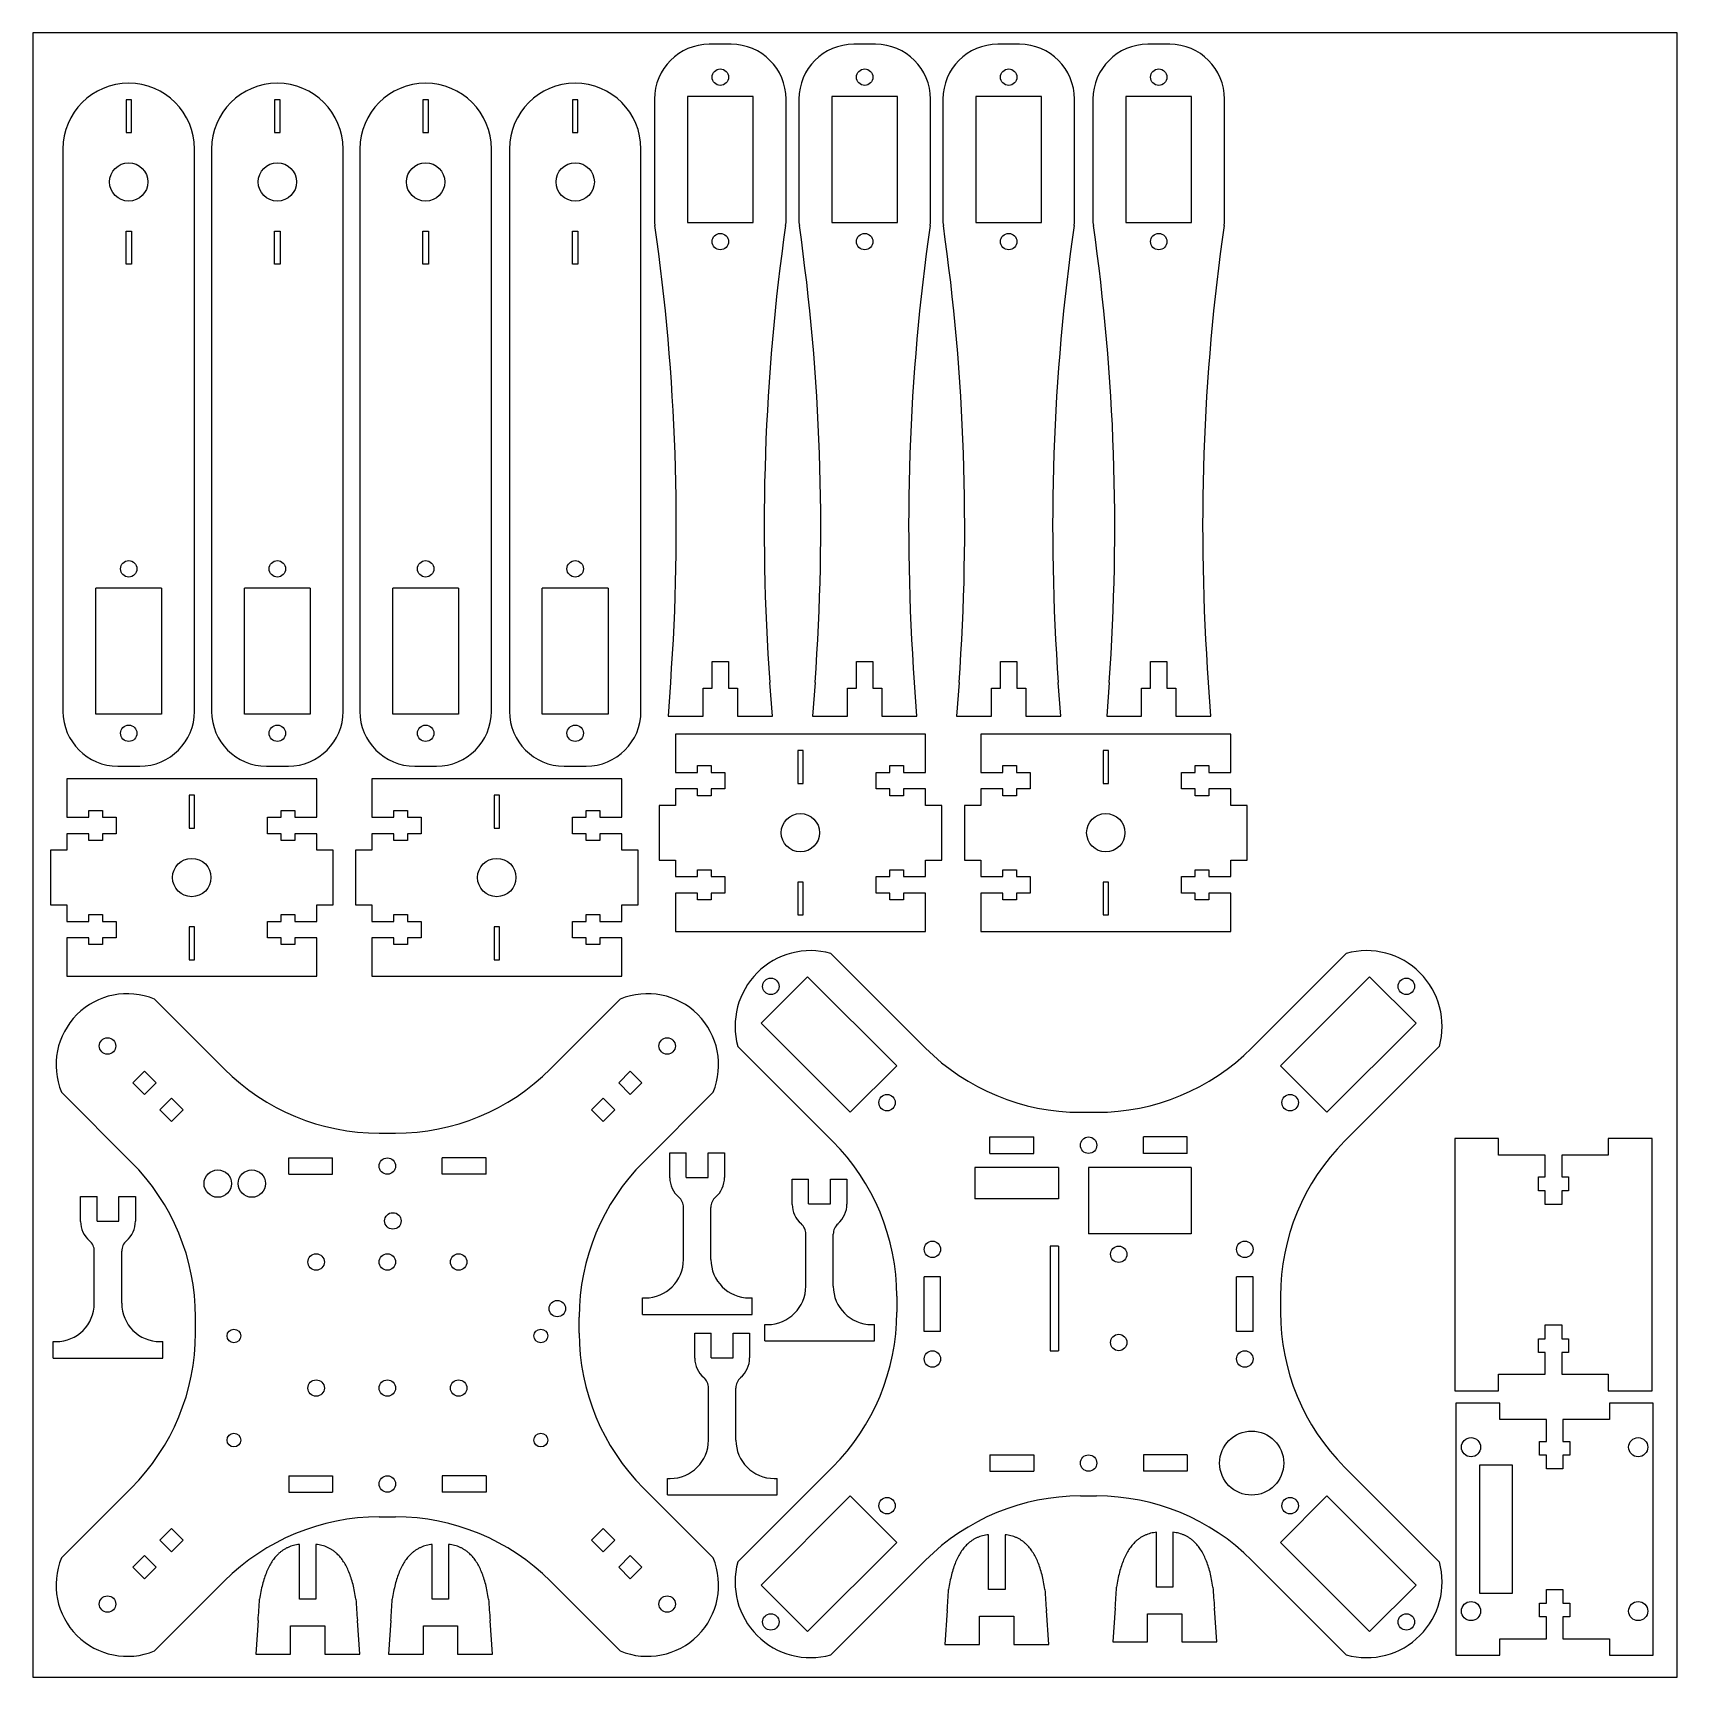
# Model space of a CAD drawing. Header units: millimetres. Extents: x 0 to 300, y 0 to 300.
import ezdxf

# ---------------------------------------------------------------- set-up
doc = ezdxf.new("R2010")
doc.units = ezdxf.units.MM
for name, color, linetype in [('Externo', 3, 'Continuous'), ('Interno', 1, 'Continuous'), ('Limites', 5, 'Continuous')]:
    doc.layers.add(name, color=color, linetype=linetype)

msp = doc.modelspace()

# ---------------------------------------------------------------- linework, layer by layer
at = {"layer": 'Externo', "linetype": 'Continuous', "lineweight": 25}
for p, q in [((127.42, 297.92), (123.42, 297.92)), ((153.77, 297.92), (149.77, 297.92)), ((180.04, 297.92), (176.04, 297.92)), ((207.42, 297.92), (203.42, 297.92)), ((113.42, 287.92), (113.42, 265.42)), ((137.42, 265.42), (137.42, 287.92)), ((139.77, 287.92), (139.77, 265.42)), ((163.77, 265.42), (163.77, 287.92)), ((166.04, 287.92), (166.04, 265.42)), ((190.04, 265.42), (190.04, 287.92)), ((193.42, 287.92), (193.42, 265.42)), ((217.42, 265.42), (217.42, 287.92)), ((5.49, 278.81), (5.49, 176.21)), ((29.49, 176.21), (29.49, 278.81)), ((32.61, 278.81), (32.61, 176.21)), ((56.61, 176.21), (56.61, 278.81)), ((59.66, 278.81), (59.66, 176.21)), ((83.66, 176.21), (83.66, 278.81)), ((86.95, 278.81), (86.95, 176.21)), ((110.95, 176.21), (110.95, 278.81)), ((113.42, 265.42), (113.5, 264.86)), ((137.34, 264.86), (137.42, 265.42)), ((139.77, 265.42), (139.85, 264.86)), ((163.69, 264.86), (163.77, 265.42)), ((166.04, 265.42), (166.12, 264.86)), ((189.96, 264.86), (190.04, 265.42)), ((193.42, 265.42), (193.5, 264.86)), ((217.34, 264.86), (217.42, 265.42)), ((123.92, 185.32), (126.92, 185.32)), ((123.92, 180.47), (123.92, 185.32)), ((126.92, 185.32), (126.92, 180.47)), ((150.27, 185.32), (153.27, 185.32)), ((150.27, 180.47), (150.27, 185.32)), ((153.27, 185.32), (153.27, 180.47)), ((176.54, 185.32), (179.54, 185.32)), ((176.54, 180.47), (176.54, 185.32)), ((179.54, 185.32), (179.54, 180.47)), ((203.92, 185.32), (206.92, 185.32)), ((203.92, 180.47), (203.92, 185.32)), ((206.92, 185.32), (206.92, 180.47)), ((116.36, 181.47), (115.92, 175.32)), ((122.29, 180.47), (123.92, 180.47)), ((122.29, 175.32), (122.29, 180.47)), ((126.92, 180.47), (128.54, 180.47)), ((128.54, 180.47), (128.54, 175.32)), ((134.92, 175.32), (134.47, 181.47)), ((142.72, 181.47), (142.27, 175.32)), ((148.65, 180.47), (150.27, 180.47)), ((148.65, 175.32), (148.65, 180.47)), ((153.27, 180.47), (154.9, 180.47)), ((154.9, 180.47), (154.9, 175.32)), ((161.27, 175.32), (160.83, 181.47)), ((168.99, 181.47), (168.54, 175.32)), ((174.92, 180.47), (176.54, 180.47)), ((174.92, 175.32), (174.92, 180.47)), ((179.54, 180.47), (181.17, 180.47)), ((181.17, 180.47), (181.17, 175.32)), ((187.54, 175.32), (187.09, 181.47)), ((196.36, 181.47), (195.92, 175.32)), ((202.29, 180.47), (203.92, 180.47)), ((202.29, 175.32), (202.29, 180.47)), ((206.92, 180.47), (208.54, 180.47)), ((208.54, 180.47), (208.54, 175.32)), ((214.92, 175.32), (214.47, 181.47)), ((115.92, 175.32), (122.29, 175.32)), ((128.54, 175.32), (134.92, 175.32)), ((142.27, 175.32), (148.65, 175.32)), ((154.9, 175.32), (161.27, 175.32)), ((168.54, 175.32), (174.92, 175.32)), ((181.17, 175.32), (187.54, 175.32)), ((195.92, 175.32), (202.29, 175.32)), ((208.54, 175.32), (214.92, 175.32)), ((162.84, 172.06), (117.24, 172.06)), ((117.24, 172.06), (117.24, 165.06)), ((162.84, 165.06), (162.84, 172.06)), ((218.56, 172.06), (172.96, 172.06)), ((172.96, 172.06), (172.96, 165.06)), ((218.56, 165.06), (218.56, 172.06)), ((15.49, 166.21), (19.49, 166.21)), ((42.61, 166.21), (46.61, 166.21)), ((69.66, 166.21), (73.66, 166.21)), ((96.95, 166.21), (100.95, 166.21)), ((117.24, 165.06), (121.24, 165.06)), ((121.24, 165.06), (121.24, 166.31)), ((121.24, 166.31), (123.74, 166.31)), ((123.74, 166.31), (123.74, 165.06)), ((123.74, 165.06), (126.24, 165.06)), ((126.24, 165.06), (126.24, 162.06)), ((153.84, 162.06), (153.84, 165.06)), ((153.84, 165.06), (156.34, 165.06)), ((156.34, 165.06), (156.34, 166.31)), ((156.34, 166.31), (158.84, 166.31)), ((158.84, 166.31), (158.84, 165.06)), ((158.84, 165.06), (162.84, 165.06)), ((172.96, 165.06), (176.96, 165.06)), ((176.96, 165.06), (176.96, 166.31)), ((176.96, 166.31), (179.46, 166.31)), ((179.46, 166.31), (179.46, 165.06)), ((179.46, 165.06), (181.96, 165.06)), ((181.96, 165.06), (181.96, 162.06)), ((209.56, 162.06), (209.56, 165.06)), ((209.56, 165.06), (212.06, 165.06)), ((212.06, 165.06), (212.06, 166.31)), ((212.06, 166.31), (214.56, 166.31)), ((214.56, 166.31), (214.56, 165.06)), ((214.56, 165.06), (218.56, 165.06)), ((51.79, 163.89), (6.19, 163.89)), ((6.19, 163.89), (6.19, 156.89)), ((51.79, 156.89), (51.79, 163.89)), ((107.44, 163.89), (61.84, 163.89)), ((61.84, 163.89), (61.84, 156.89)), ((107.44, 156.89), (107.44, 163.89)), ((121.24, 162.06), (117.24, 162.06)), ((117.24, 162.06), (117.24, 159.06)), ((121.24, 160.81), (121.24, 162.06)), ((126.24, 162.06), (123.74, 162.06)), ((123.74, 162.06), (123.74, 160.81)), ((156.34, 162.06), (153.84, 162.06)), ((156.34, 160.81), (156.34, 162.06)), ((162.84, 162.06), (158.84, 162.06)), ((158.84, 162.06), (158.84, 160.81)), ((162.84, 159.06), (162.84, 162.06)), ((176.96, 162.06), (172.96, 162.06)), ((172.96, 162.06), (172.96, 159.06)), ((176.96, 160.81), (176.96, 162.06)), ((181.96, 162.06), (179.46, 162.06)), ((179.46, 162.06), (179.46, 160.81)), ((212.06, 162.06), (209.56, 162.06)), ((212.06, 160.81), (212.06, 162.06)), ((218.56, 162.06), (214.56, 162.06)), ((214.56, 162.06), (214.56, 160.81)), ((218.56, 159.06), (218.56, 162.06)), ((117.24, 159.06), (114.24, 159.06)), ((114.24, 159.06), (114.24, 149.06)), ((123.74, 160.81), (121.24, 160.81)), ((158.84, 160.81), (156.34, 160.81)), ((165.84, 159.06), (162.84, 159.06)), ((165.84, 149.06), (165.84, 159.06)), ((172.96, 159.06), (169.96, 159.06)), ((169.96, 159.06), (169.96, 149.06)), ((179.46, 160.81), (176.96, 160.81)), ((214.56, 160.81), (212.06, 160.81)), ((221.56, 159.06), (218.56, 159.06)), ((221.56, 149.06), (221.56, 159.06)), ((6.19, 156.89), (10.19, 156.89)), ((10.19, 156.89), (10.19, 158.14)), ((10.19, 158.14), (12.69, 158.14)), ((12.69, 158.14), (12.69, 156.89)), ((12.69, 156.89), (15.19, 156.89)), ((15.19, 156.89), (15.19, 153.89)), ((42.79, 153.89), (42.79, 156.89)), ((42.79, 156.89), (45.29, 156.89)), ((45.29, 156.89), (45.29, 158.14)), ((45.29, 158.14), (47.79, 158.14)), ((47.79, 158.14), (47.79, 156.89)), ((47.79, 156.89), (51.79, 156.89)), ((61.84, 156.89), (65.84, 156.89)), ((65.84, 156.89), (65.84, 158.14)), ((65.84, 158.14), (68.34, 158.14)), ((68.34, 158.14), (68.34, 156.89)), ((68.34, 156.89), (70.84, 156.89)), ((70.84, 156.89), (70.84, 153.89)), ((98.44, 153.89), (98.44, 156.89)), ((98.44, 156.89), (100.94, 156.89)), ((100.94, 156.89), (100.94, 158.14)), ((100.94, 158.14), (103.44, 158.14)), ((103.44, 158.14), (103.44, 156.89)), ((103.44, 156.89), (107.44, 156.89)), ((10.19, 153.89), (6.19, 153.89)), ((6.19, 153.89), (6.19, 150.89)), ((10.19, 152.64), (10.19, 153.89)), ((15.19, 153.89), (12.69, 153.89)), ((12.69, 153.89), (12.69, 152.64)), ((45.29, 153.89), (42.79, 153.89)), ((45.29, 152.64), (45.29, 153.89)), ((51.79, 153.89), (47.79, 153.89)), ((47.79, 153.89), (47.79, 152.64)), ((51.79, 150.89), (51.79, 153.89)), ((65.84, 153.89), (61.84, 153.89)), ((61.84, 153.89), (61.84, 150.89)), ((65.84, 152.64), (65.84, 153.89)), ((70.84, 153.89), (68.34, 153.89)), ((68.34, 153.89), (68.34, 152.64)), ((100.94, 153.89), (98.44, 153.89)), ((100.94, 152.64), (100.94, 153.89)), ((107.44, 153.89), (103.44, 153.89)), ((103.44, 153.89), (103.44, 152.64)), ((107.44, 150.89), (107.44, 153.89)), ((6.19, 150.89), (3.19, 150.89)), ((3.19, 150.89), (3.19, 140.89)), ((12.69, 152.64), (10.19, 152.64)), ((47.79, 152.64), (45.29, 152.64)), ((54.79, 150.89), (51.79, 150.89)), ((54.79, 140.89), (54.79, 150.89)), ((61.84, 150.89), (58.84, 150.89)), ((58.84, 150.89), (58.84, 140.89)), ((68.34, 152.64), (65.84, 152.64)), ((103.44, 152.64), (100.94, 152.64)), ((110.44, 150.89), (107.44, 150.89)), ((110.44, 140.89), (110.44, 150.89)), ((114.24, 149.06), (117.24, 149.06)), ((117.24, 149.06), (117.24, 146.06)), ((121.24, 146.06), (121.24, 147.31)), ((121.24, 147.31), (123.74, 147.31)), ((123.74, 147.31), (123.74, 146.06)), ((156.34, 146.06), (156.34, 147.31)), ((156.34, 147.31), (158.84, 147.31)), ((158.84, 147.31), (158.84, 146.06)), ((162.84, 146.06), (162.84, 149.06)), ((162.84, 149.06), (165.84, 149.06)), ((169.96, 149.06), (172.96, 149.06)), ((172.96, 149.06), (172.96, 146.06)), ((176.96, 146.06), (176.96, 147.31)), ((176.96, 147.31), (179.46, 147.31)), ((179.46, 147.31), (179.46, 146.06)), ((212.06, 146.06), (212.06, 147.31)), ((212.06, 147.31), (214.56, 147.31)), ((214.56, 147.31), (214.56, 146.06)), ((218.56, 146.06), (218.56, 149.06)), ((218.56, 149.06), (221.56, 149.06)), ((117.24, 146.06), (121.24, 146.06)), ((123.74, 146.06), (126.24, 146.06)), ((126.24, 146.06), (126.24, 143.06)), ((153.84, 143.06), (153.84, 146.06)), ((153.84, 146.06), (156.34, 146.06)), ((158.84, 146.06), (162.84, 146.06)), ((172.96, 146.06), (176.96, 146.06)), ((179.46, 146.06), (181.96, 146.06)), ((181.96, 146.06), (181.96, 143.06)), ((209.56, 143.06), (209.56, 146.06)), ((209.56, 146.06), (212.06, 146.06)), ((214.56, 146.06), (218.56, 146.06)), ((121.24, 143.06), (117.24, 143.06)), ((117.24, 143.06), (117.24, 136.06)), ((121.24, 141.81), (121.24, 143.06)), ((123.74, 141.81), (121.24, 141.81)), ((126.24, 143.06), (123.74, 143.06)), ((123.74, 143.06), (123.74, 141.81)), ((156.34, 143.06), (153.84, 143.06)), ((156.34, 141.81), (156.34, 143.06)), ((158.84, 141.81), (156.34, 141.81)), ((158.84, 143.06), (158.84, 141.81)), ((162.84, 143.06), (158.84, 143.06)), ((162.84, 136.06), (162.84, 143.06)), ((176.96, 143.06), (172.96, 143.06)), ((172.96, 143.06), (172.96, 136.06)), ((176.96, 141.81), (176.96, 143.06)), ((179.46, 141.81), (176.96, 141.81)), ((181.96, 143.06), (179.46, 143.06)), ((179.46, 143.06), (179.46, 141.81)), ((212.06, 143.06), (209.56, 143.06)), ((212.06, 141.81), (212.06, 143.06)), ((214.56, 141.81), (212.06, 141.81)), ((214.56, 143.06), (214.56, 141.81)), ((218.56, 143.06), (214.56, 143.06)), ((218.56, 136.06), (218.56, 143.06)), ((3.19, 140.89), (6.19, 140.89)), ((6.19, 140.89), (6.19, 137.89)), ((10.19, 137.89), (10.19, 139.14)), ((10.19, 139.14), (12.69, 139.14)), ((12.69, 139.14), (12.69, 137.89)), ((45.29, 137.89), (45.29, 139.14)), ((45.29, 139.14), (47.79, 139.14)), ((47.79, 139.14), (47.79, 137.89)), ((51.79, 137.89), (51.79, 140.89)), ((51.79, 140.89), (54.79, 140.89)), ((58.84, 140.89), (61.84, 140.89)), ((61.84, 140.89), (61.84, 137.89)), ((65.84, 137.89), (65.84, 139.14)), ((65.84, 139.14), (68.34, 139.14)), ((68.34, 139.14), (68.34, 137.89)), ((100.94, 137.89), (100.94, 139.14)), ((100.94, 139.14), (103.44, 139.14)), ((103.44, 139.14), (103.44, 137.89)), ((107.44, 137.89), (107.44, 140.89)), ((107.44, 140.89), (110.44, 140.89)), ((6.19, 137.89), (10.19, 137.89)), ((12.69, 137.89), (15.19, 137.89)), ((15.19, 137.89), (15.19, 134.89)), ((42.79, 134.89), (42.79, 137.89)), ((42.79, 137.89), (45.29, 137.89)), ((47.79, 137.89), (51.79, 137.89)), ((61.84, 137.89), (65.84, 137.89)), ((68.34, 137.89), (70.84, 137.89)), ((70.84, 137.89), (70.84, 134.89)), ((98.44, 134.89), (98.44, 137.89)), ((98.44, 137.89), (100.94, 137.89)), ((103.44, 137.89), (107.44, 137.89)), ((117.24, 136.06), (162.84, 136.06)), ((172.96, 136.06), (218.56, 136.06)), ((10.19, 134.89), (6.19, 134.89)), ((6.19, 134.89), (6.19, 127.89)), ((10.19, 133.64), (10.19, 134.89)), ((12.69, 133.64), (10.19, 133.64)), ((15.19, 134.89), (12.69, 134.89)), ((12.69, 134.89), (12.69, 133.64)), ((45.29, 134.89), (42.79, 134.89)), ((45.29, 133.64), (45.29, 134.89)), ((47.79, 133.64), (45.29, 133.64)), ((47.79, 134.89), (47.79, 133.64)), ((51.79, 134.89), (47.79, 134.89)), ((51.79, 127.89), (51.79, 134.89)), ((65.84, 134.89), (61.84, 134.89)), ((61.84, 134.89), (61.84, 127.89)), ((65.84, 133.64), (65.84, 134.89)), ((68.34, 133.64), (65.84, 133.64)), ((70.84, 134.89), (68.34, 134.89)), ((68.34, 134.89), (68.34, 133.64)), ((100.94, 134.89), (98.44, 134.89)), ((100.94, 133.64), (100.94, 134.89)), ((103.44, 133.64), (100.94, 133.64)), ((103.44, 134.89), (103.44, 133.64)), ((107.44, 134.89), (103.44, 134.89)), ((107.44, 127.89), (107.44, 134.89)), ((145.6, 132.04), (162.88, 114.76)), ((239.64, 132.04), (222.37, 114.76)), ((6.19, 127.89), (51.79, 127.89)), ((61.84, 127.89), (107.44, 127.89)), ((22.18, 123.71), (34.93, 110.96)), ((107.17, 123.71), (94.42, 110.96)), ((128.63, 115.07), (145.91, 97.79)), ((256.61, 115.07), (239.34, 97.79)), ((5.21, 106.73), (17.96, 93.98)), ((124.14, 106.73), (111.39, 93.98)), ((191.16, 103.05), (194.08, 103.05)), ((63.21, 99.24), (66.14, 99.24)), ((267.44, 98.25), (259.44, 98.25)), ((259.44, 98.25), (259.44, 52.25)), ((267.44, 95.25), (267.44, 98.25)), ((295.44, 98.25), (287.44, 98.25)), ((287.44, 98.25), (287.44, 95.25)), ((295.44, 52.25), (295.44, 98.25)), ((116.21, 95.68), (119.21, 95.68)), ((116.21, 91.11), (116.21, 95.68)), ((119.21, 91.18), (119.21, 95.68)), ((123.21, 95.68), (126.21, 95.68)), ((123.21, 91.18), (123.21, 95.68)), ((126.21, 95.68), (126.21, 91.17)), ((275.94, 95.25), (267.44, 95.25)), ((275.94, 91.25), (275.94, 95.25)), ((287.44, 95.25), (278.94, 95.25)), ((278.94, 95.25), (278.94, 91.25)), ((119.21, 91.18), (123.21, 91.18)), ((138.53, 90.83), (141.53, 90.83)), ((138.53, 86.26), (138.53, 90.83)), ((141.53, 86.33), (141.53, 90.83)), ((145.53, 90.83), (148.53, 90.83)), ((145.53, 86.33), (145.53, 90.83)), ((148.53, 90.83), (148.53, 86.32)), ((274.69, 88.75), (274.69, 91.25)), ((274.69, 91.25), (275.94, 91.25)), ((278.94, 91.25), (280.19, 91.25)), ((280.19, 91.25), (280.19, 88.75)), ((8.71, 87.71), (11.71, 87.71)), ((8.71, 83.14), (8.71, 87.71)), ((11.71, 83.21), (11.71, 87.71)), ((15.71, 87.71), (18.71, 87.71)), ((15.71, 83.21), (15.71, 87.71)), ((18.71, 87.71), (18.71, 83.2)), ((275.94, 88.75), (274.69, 88.75)), ((275.94, 86.25), (275.94, 88.75)), ((280.19, 88.75), (278.94, 88.75)), ((278.94, 88.75), (278.94, 86.25)), ((118.71, 76.18), (118.71, 85.69)), ((123.71, 76.18), (123.71, 85.69)), ((141.53, 86.33), (145.53, 86.33)), ((278.94, 86.25), (275.94, 86.25)), ((11.71, 83.21), (15.71, 83.21)), ((141.03, 71.33), (141.03, 80.84)), ((146.03, 71.33), (146.03, 80.84)), ((11.21, 68.21), (11.21, 77.72)), ((16.21, 68.21), (16.21, 77.72)), ((111.21, 69.18), (111.71, 69.18)), ((111.21, 66.18), (111.21, 69.18)), ((130.71, 69.18), (131.21, 69.18)), ((131.21, 66.18), (131.21, 69.18)), ((157.62, 69.51), (157.62, 66.59)), ((227.62, 69.51), (227.62, 66.59)), ((111.21, 66.18), (131.21, 66.18)), ((29.67, 62.78), (29.67, 65.7)), ((99.68, 62.78), (99.68, 65.7)), ((133.53, 64.33), (134.03, 64.33)), ((133.53, 61.33), (133.53, 64.33)), ((153.03, 64.33), (153.53, 64.33)), ((153.53, 61.33), (153.53, 64.33)), ((275.94, 61.75), (275.94, 64.25)), ((275.94, 64.25), (278.94, 64.25)), ((278.94, 64.25), (278.94, 61.75)), ((3.71, 61.21), (4.21, 61.21)), ((3.71, 58.21), (3.71, 61.21)), ((23.21, 61.21), (23.71, 61.21)), ((23.71, 58.21), (23.71, 61.21)), ((120.77, 62.74), (123.77, 62.74)), ((120.77, 58.17), (120.77, 62.74)), ((123.77, 58.24), (123.77, 62.74)), ((127.77, 62.74), (130.77, 62.74)), ((127.77, 58.24), (127.77, 62.74)), ((130.77, 62.74), (130.77, 58.23)), ((133.53, 61.33), (153.53, 61.33)), ((274.69, 59.25), (274.69, 61.75)), ((274.69, 61.75), (275.94, 61.75)), ((278.94, 61.75), (280.19, 61.75)), ((280.19, 61.75), (280.19, 59.25)), ((3.71, 58.21), (23.71, 58.21)), ((123.77, 58.24), (127.77, 58.24)), ((275.94, 59.25), (274.69, 59.25)), ((275.94, 55.25), (275.94, 59.25)), ((280.19, 59.25), (278.94, 59.25)), ((278.94, 59.25), (278.94, 55.25)), ((267.44, 52.25), (267.44, 55.25)), ((267.44, 55.25), (275.94, 55.25)), ((278.94, 55.25), (287.44, 55.25)), ((287.44, 55.25), (287.44, 52.25)), ((123.27, 43.24), (123.27, 52.75)), ((128.27, 43.24), (128.27, 52.75)), ((259.44, 52.25), (267.44, 52.25)), ((287.44, 52.25), (295.44, 52.25)), ((267.65, 50), (259.65, 50)), ((259.65, 50), (259.65, 4)), ((267.65, 47), (267.65, 50)), ((295.65, 50), (287.65, 50)), ((287.65, 50), (287.65, 47)), ((295.65, 4), (295.65, 50)), ((276.15, 47), (267.65, 47)), ((276.15, 43), (276.15, 47)), ((287.65, 47), (279.15, 47)), ((279.15, 47), (279.15, 43)), ((274.9, 40.5), (274.9, 43)), ((274.9, 43), (276.15, 43)), ((279.15, 43), (280.4, 43)), ((280.4, 43), (280.4, 40.5)), ((276.15, 40.5), (274.9, 40.5)), ((276.15, 38), (276.15, 40.5)), ((280.4, 40.5), (279.15, 40.5)), ((279.15, 40.5), (279.15, 38)), ((115.77, 36.24), (116.27, 36.24)), ((115.77, 33.24), (115.77, 36.24)), ((145.91, 38.3), (128.63, 21.03)), ((135.27, 36.24), (135.77, 36.24)), ((135.77, 33.24), (135.77, 36.24)), ((239.34, 38.3), (256.61, 21.03)), ((279.15, 38), (276.15, 38)), ((5.21, 21.75), (17.96, 34.5)), ((124.14, 21.75), (111.39, 34.5)), ((115.77, 33.24), (135.77, 33.24)), ((191.16, 33.05), (194.08, 33.05)), ((63.21, 29.24), (66.14, 29.24)), ((48.65, 14.21), (48.65, 24.21)), ((51.65, 24.21), (51.65, 14.21)), ((72.86, 14.21), (72.86, 24.21)), ((75.86, 24.21), (75.86, 14.21)), ((174.37, 15.98), (174.37, 25.98)), ((177.37, 25.98), (177.37, 15.98)), ((205.02, 16.42), (205.02, 26.42)), ((208.02, 26.42), (208.02, 16.42)), ((145.6, 4.06), (162.88, 21.33)), ((239.64, 4.06), (222.37, 21.33)), ((22.18, 4.77), (34.93, 17.52)), ((107.17, 4.77), (94.42, 17.52)), ((177.37, 15.98), (174.37, 15.98)), ((208.02, 16.42), (205.02, 16.42)), ((276.15, 13.5), (276.15, 16)), ((276.15, 16), (279.15, 16)), ((279.15, 16), (279.15, 13.5)), ((51.65, 14.21), (48.65, 14.21)), ((75.86, 14.21), (72.86, 14.21)), ((166.81, 12.13), (166.37, 5.98)), ((185.37, 5.98), (184.92, 12.13)), ((197.46, 12.58), (197.02, 6.42)), ((216.02, 6.42), (215.57, 12.58)), ((274.9, 11), (274.9, 13.5)), ((274.9, 13.5), (276.15, 13.5)), ((279.15, 13.5), (280.4, 13.5)), ((280.4, 13.5), (280.4, 11)), ((41.1, 10.36), (40.65, 4.21)), ((47.03, 4.21), (47.03, 9.36)), ((47.03, 9.36), (53.28, 9.36)), ((53.28, 9.36), (53.28, 4.21)), ((59.65, 4.21), (59.2, 10.36)), ((65.31, 10.36), (64.86, 4.21)), ((71.24, 4.21), (71.24, 9.36)), ((71.24, 9.36), (77.49, 9.36)), ((77.49, 9.36), (77.49, 4.21)), ((83.86, 4.21), (83.41, 10.36)), ((172.74, 5.98), (172.74, 11.13)), ((172.74, 11.13), (178.99, 11.13)), ((178.99, 11.13), (178.99, 5.98)), ((203.39, 6.42), (203.39, 11.57)), ((203.39, 11.57), (209.64, 11.57)), ((209.64, 11.57), (209.64, 6.42)), ((276.15, 11), (274.9, 11)), ((276.15, 7), (276.15, 11)), ((280.4, 11), (279.15, 11)), ((279.15, 11), (279.15, 7)), ((197.02, 6.42), (203.39, 6.42)), ((209.64, 6.42), (216.02, 6.42)), ((267.65, 4), (267.65, 7)), ((267.65, 7), (276.15, 7)), ((279.15, 7), (287.65, 7)), ((287.65, 7), (287.65, 4)), ((40.65, 4.21), (47.03, 4.21)), ((53.28, 4.21), (59.65, 4.21)), ((64.86, 4.21), (71.24, 4.21)), ((77.49, 4.21), (83.86, 4.21)), ((166.37, 5.98), (172.74, 5.98)), ((178.99, 5.98), (185.37, 5.98)), ((259.65, 4), (267.65, 4)), ((287.65, 4), (295.65, 4))]:
    msp.add_line(p, q, dxfattribs=at)
for centre, radius, start, end in [((123.42, 287.92), 10, 90, 180), ((127.42, 287.92), 10, 0, 90), ((149.77, 287.92), 10, 90, 180), ((153.77, 287.92), 10, 0, 90), ((176.04, 287.92), 10, 90, 180), ((180.04, 287.92), 10, 0, 90), ((203.42, 287.92), 10, 90, 180), ((207.42, 287.92), 10, 0, 90), ((17.49, 278.81), 12, 0, 180), ((44.61, 278.81), 12, 0, 180), ((71.66, 278.81), 12, 0, 180), ((98.95, 278.81), 12, 0, 180), ((-272.6, 209.84), 390, 355.8296, 8.111), ((523.43, 209.84), 390, 171.889, 184.1704), ((-246.25, 209.84), 390, 355.8296, 8.111), ((549.79, 209.84), 390, 171.889, 184.1704), ((-219.98, 209.84), 390, 355.8296, 8.111), ((576.06, 209.84), 390, 171.889, 184.1704), ((-192.6, 209.84), 390, 355.8296, 8.111), ((603.43, 209.84), 390, 171.889, 184.1704), ((15.49, 176.21), 10, 180, 270), ((19.49, 176.21), 10, 270, 0), ((42.61, 176.21), 10, 180, 270), ((46.61, 176.21), 10, 270, 0), ((69.66, 176.21), 10, 180, 270), ((73.66, 176.21), 10, 270, 0), ((96.95, 176.21), 10, 180, 270), ((100.95, 176.21), 10, 270, 0), ((141.91, 118.76), 13.79, 74.4871, 195.5129), ((243.33, 118.76), 13.79, 344.4871, 105.5129), ((17.23, 111.69), 13, 67.6133, 202.3867), ((112.12, 111.69), 13, 337.6133, 112.3867), ((191.16, 143.05), 40, 225, 270), ((194.08, 143.05), 40, 270, 315), ((63.21, 139.24), 40, 225, 270), ((66.14, 139.24), 40, 270, 315), ((117.62, 69.51), 40, 0, 45), ((267.62, 69.51), 40, 135, 180), ((-10.33, 65.7), 40, 0, 45), ((139.68, 65.7), 40, 135, 180), ((120.83, 91.11), 4.62, 180, 229.5682), ((121.45, 91.17), 4.75, 310.9146, 0), ((116.22, 85.69), 2.49, 0, 49.5682), ((126.2, 85.69), 2.49, 130.9146, 180), ((143.16, 86.26), 4.62, 180, 229.5682), ((143.78, 86.32), 4.75, 310.9146, 0), ((13.33, 83.14), 4.62, 180, 229.5682), ((13.95, 83.2), 4.75, 310.9146, 0), ((138.54, 80.84), 2.49, 0, 49.5682), ((148.53, 80.84), 2.49, 130.9146, 180), ((8.72, 77.72), 2.49, 0, 49.5682), ((18.7, 77.72), 2.49, 130.9146, 180), ((111.71, 76.18), 7, 270, 0), ((130.71, 76.18), 7, 180, 270), ((134.03, 71.33), 7, 270, 0), ((153.03, 71.33), 7, 180, 270), ((4.21, 68.21), 7, 270, 0), ((23.21, 68.21), 7, 180, 270), ((117.62, 66.59), 40, 315, 0), ((267.62, 66.59), 40, 180, 225), ((-10.33, 62.78), 40, 315, 0), ((139.68, 62.78), 40, 180, 225), ((125.39, 58.17), 4.62, 180, 229.5682), ((126.02, 58.23), 4.75, 310.9146, 0), ((120.78, 52.75), 2.49, 0, 49.5682), ((130.76, 52.75), 2.49, 130.9146, 180), ((116.27, 43.24), 7, 270, 0), ((135.27, 43.24), 7, 180, 270), ((191.16, -6.95), 40, 90, 135), ((194.08, -6.95), 40, 45, 90), ((63.21, -10.76), 40, 90, 135), ((66.14, -10.76), 40, 45, 90), ((17.23, 16.79), 13, 157.6133, 292.3867), ((112.12, 16.79), 13, 247.6133, 22.3867), ((141.91, 17.34), 13.79, 164.4871, 285.5129), ((243.33, 17.34), 13.79, 254.4871, 15.5129), ((-222.15, 40.49), 390, 355.8296, 356.3962), ((573.88, 40.49), 390, 183.6038, 184.1704), ((-191.5, 40.94), 390, 355.8296, 356.3962), ((604.54, 40.94), 390, 183.6038, 184.1704), ((-347.87, 38.72), 390, 355.8296, 356.3962), ((448.17, 38.72), 390, 183.6038, 184.1704), ((-323.66, 38.72), 390, 355.8296, 356.3962), ((472.38, 38.72), 390, 183.6038, 184.1704)]:
    msp.add_arc(centre, radius, start, end, dxfattribs=at)
for points in [[(48.65, 24.21), (42.74, 23.66), (41.36, 14.21)], [(58.94, 14.21), (57.57, 23.66), (51.65, 24.21)], [(72.86, 24.21), (66.95, 23.66), (65.57, 14.21)], [(83.15, 14.21), (81.77, 23.66), (75.86, 24.21)], [(174.37, 25.98), (168.45, 25.44), (167.08, 15.98)], [(184.66, 15.98), (183.28, 25.44), (177.37, 25.98)], [(205.02, 26.42), (199.1, 25.88), (197.73, 16.42)], [(215.31, 16.42), (213.93, 25.88), (208.02, 26.42)]]:
    msp.add_open_spline(points, degree=2, dxfattribs=at)
at = {"layer": 'Interno', "linetype": 'Continuous', "lineweight": 25}
for p, q in [((131.42, 288.42), (119.42, 288.42)), ((119.42, 288.42), (119.42, 265.42)), ((131.42, 265.42), (131.42, 288.42)), ((157.77, 288.42), (145.77, 288.42)), ((145.77, 288.42), (145.77, 265.42)), ((157.77, 265.42), (157.77, 288.42)), ((184.04, 288.42), (172.04, 288.42)), ((172.04, 288.42), (172.04, 265.42)), ((184.04, 265.42), (184.04, 288.42)), ((211.42, 288.42), (199.42, 288.42)), ((199.42, 288.42), (199.42, 265.42)), ((211.42, 265.42), (211.42, 288.42)), ((16.99, 287.81), (16.99, 281.81)), ((17.99, 287.81), (16.99, 287.81)), ((17.99, 281.81), (17.99, 287.81)), ((44.11, 287.81), (44.11, 281.81)), ((45.11, 287.81), (44.11, 287.81)), ((45.11, 281.81), (45.11, 287.81)), ((71.16, 287.81), (71.16, 281.81)), ((72.16, 287.81), (71.16, 287.81)), ((72.16, 281.81), (72.16, 287.81)), ((98.45, 287.81), (98.45, 281.81)), ((99.45, 287.81), (98.45, 287.81)), ((99.45, 281.81), (99.45, 287.81)), ((16.99, 281.81), (17.99, 281.81)), ((44.11, 281.81), (45.11, 281.81)), ((71.16, 281.81), (72.16, 281.81)), ((98.45, 281.81), (99.45, 281.81)), ((119.42, 265.42), (131.42, 265.42)), ((145.77, 265.42), (157.77, 265.42)), ((172.04, 265.42), (184.04, 265.42)), ((199.42, 265.42), (211.42, 265.42)), ((16.99, 257.81), (16.99, 263.81)), ((16.99, 263.81), (17.99, 263.81)), ((17.99, 263.81), (17.99, 257.81)), ((44.11, 257.81), (44.11, 263.81)), ((44.11, 263.81), (45.11, 263.81)), ((45.11, 263.81), (45.11, 257.81)), ((71.16, 257.81), (71.16, 263.81)), ((71.16, 263.81), (72.16, 263.81)), ((72.16, 263.81), (72.16, 257.81)), ((98.45, 257.81), (98.45, 263.81)), ((98.45, 263.81), (99.45, 263.81)), ((99.45, 263.81), (99.45, 257.81)), ((17.99, 257.81), (16.99, 257.81)), ((45.11, 257.81), (44.11, 257.81)), ((72.16, 257.81), (71.16, 257.81)), ((99.45, 257.81), (98.45, 257.81)), ((11.49, 175.71), (11.49, 198.71)), ((23.49, 198.71), (11.49, 198.71)), ((23.49, 198.71), (23.49, 175.71)), ((38.61, 175.71), (38.61, 198.71)), ((50.61, 198.71), (38.61, 198.71)), ((50.61, 198.71), (50.61, 175.71)), ((65.66, 175.71), (65.66, 198.71)), ((77.66, 198.71), (65.66, 198.71)), ((77.66, 198.71), (77.66, 175.71)), ((92.95, 175.71), (92.95, 198.71)), ((104.95, 198.71), (92.95, 198.71)), ((104.95, 198.71), (104.95, 175.71)), ((23.49, 175.71), (11.49, 175.71)), ((50.61, 175.71), (38.61, 175.71)), ((77.66, 175.71), (65.66, 175.71)), ((104.95, 175.71), (92.95, 175.71)), ((139.54, 169.06), (139.54, 163.06)), ((140.54, 169.06), (139.54, 169.06)), ((140.54, 163.06), (140.54, 169.06)), ((195.26, 169.06), (195.26, 163.06)), ((196.26, 169.06), (195.26, 169.06)), ((196.26, 163.06), (196.26, 169.06)), ((139.54, 163.06), (140.54, 163.06)), ((195.26, 163.06), (196.26, 163.06)), ((28.49, 160.89), (28.49, 154.89)), ((29.49, 160.89), (28.49, 160.89)), ((29.49, 154.89), (29.49, 160.89)), ((84.14, 160.89), (84.14, 154.89)), ((85.14, 160.89), (84.14, 160.89)), ((85.14, 154.89), (85.14, 160.89)), ((28.49, 154.89), (29.49, 154.89)), ((84.14, 154.89), (85.14, 154.89)), ((140.54, 145.06), (139.54, 145.06)), ((139.54, 145.06), (139.54, 139.06)), ((140.54, 139.06), (140.54, 145.06)), ((196.26, 145.06), (195.26, 145.06)), ((195.26, 145.06), (195.26, 139.06)), ((196.26, 139.06), (196.26, 145.06)), ((139.54, 139.06), (140.54, 139.06)), ((195.26, 139.06), (196.26, 139.06)), ((29.49, 136.89), (28.49, 136.89)), ((28.49, 136.89), (28.49, 130.89)), ((29.49, 130.89), (29.49, 136.89)), ((85.14, 136.89), (84.14, 136.89)), ((84.14, 136.89), (84.14, 130.89)), ((85.14, 130.89), (85.14, 136.89)), ((28.49, 130.89), (29.49, 130.89)), ((84.14, 130.89), (85.14, 130.89)), ((132.87, 119.31), (141.36, 127.8)), ((157.62, 111.53), (141.36, 127.8)), ((243.89, 127.8), (227.62, 111.53)), ((243.89, 127.8), (252.37, 119.31)), ((132.87, 119.31), (149.14, 103.05)), ((236.11, 103.05), (252.37, 119.31)), ((149.14, 103.05), (157.62, 111.53)), ((227.62, 111.53), (236.11, 103.05)), ((20.35, 110.56), (18.23, 108.44)), ((20.35, 106.32), (18.23, 108.44)), ((22.47, 108.44), (20.35, 110.56)), ((22.47, 108.44), (20.35, 106.32)), ((106.88, 108.44), (109, 110.56)), ((106.88, 108.44), (109, 106.32)), ((109, 110.56), (111.12, 108.44)), ((109, 106.32), (111.12, 108.44)), ((25.3, 105.61), (23.18, 103.49)), ((27.42, 103.49), (25.3, 105.61)), ((101.93, 103.49), (104.05, 105.61)), ((104.05, 105.61), (106.17, 103.49)), ((25.3, 101.37), (23.18, 103.49)), ((27.42, 103.49), (25.3, 101.37)), ((101.93, 103.49), (104.05, 101.37)), ((104.05, 101.37), (106.17, 103.49)), ((174.62, 95.55), (174.62, 98.55)), ((174.62, 98.55), (182.62, 98.55)), ((182.62, 95.55), (182.62, 98.55)), ((202.62, 95.55), (202.62, 98.55)), ((210.62, 98.55), (202.62, 98.55)), ((210.62, 95.55), (210.62, 98.55)), ((46.68, 91.74), (46.68, 94.74)), ((46.68, 94.74), (54.68, 94.74)), ((54.68, 91.74), (54.68, 94.74)), ((74.68, 91.74), (74.68, 94.74)), ((82.68, 94.74), (74.68, 94.74)), ((82.68, 91.74), (82.68, 94.74)), ((174.62, 95.55), (182.62, 95.55)), ((210.62, 95.55), (202.62, 95.55)), ((46.68, 91.74), (54.68, 91.74)), ((82.68, 91.74), (74.68, 91.74)), ((171.87, 92.99), (171.87, 87.29)), ((187.12, 92.99), (171.87, 92.99)), ((187.12, 92.99), (187.12, 87.29)), ((211.32, 92.99), (192.62, 92.99)), ((192.62, 92.99), (192.62, 80.89)), ((211.32, 92.99), (211.32, 80.89)), ((187.12, 87.29), (171.87, 87.29)), ((187.12, 78.65), (185.62, 78.65)), ((185.62, 78.65), (185.62, 59.55)), ((187.12, 78.65), (187.12, 59.55)), ((211.32, 80.89), (192.62, 80.89)), ((165.62, 73.05), (162.62, 73.05)), ((162.62, 63.05), (162.62, 73.05)), ((165.62, 63.05), (165.62, 73.05)), ((222.62, 73.05), (219.62, 73.05)), ((219.62, 63.05), (219.62, 73.05)), ((222.62, 63.05), (222.62, 73.05)), ((165.62, 63.05), (162.62, 63.05)), ((222.62, 63.05), (219.62, 63.05)), ((185.62, 59.55), (187.12, 59.55)), ((174.62, 40.55), (182.62, 40.55)), ((174.62, 40.55), (174.62, 37.55)), ((182.62, 40.55), (182.62, 37.55)), ((210.62, 40.55), (202.62, 40.55)), ((202.62, 40.55), (202.62, 37.55)), ((210.62, 40.55), (210.62, 37.55)), ((46.68, 36.74), (54.68, 36.74)), ((46.68, 36.74), (46.68, 33.74)), ((54.68, 36.74), (54.68, 33.74)), ((82.68, 36.74), (74.68, 36.74)), ((74.68, 36.74), (74.68, 33.74)), ((82.68, 36.74), (82.68, 33.74)), ((174.62, 37.55), (182.62, 37.55)), ((210.62, 37.55), (202.62, 37.55)), ((263.95, 38.7), (263.95, 15.3)), ((269.95, 38.7), (263.95, 38.7)), ((269.95, 15.3), (269.95, 38.7)), ((46.68, 33.74), (54.68, 33.74)), ((82.68, 33.74), (74.68, 33.74)), ((132.87, 16.78), (149.14, 33.05)), ((149.14, 33.05), (157.62, 24.56)), ((227.62, 24.56), (236.11, 33.05)), ((252.37, 16.78), (236.11, 33.05)), ((25.3, 27.11), (23.18, 24.99)), ((27.42, 24.99), (25.3, 27.11)), ((101.93, 24.99), (104.05, 27.11)), ((104.05, 27.11), (106.17, 24.99)), ((25.3, 22.87), (23.18, 24.99)), ((27.42, 24.99), (25.3, 22.87)), ((101.93, 24.99), (104.05, 22.87)), ((104.05, 22.87), (106.17, 24.99)), ((141.36, 8.3), (157.62, 24.56)), ((243.89, 8.3), (227.62, 24.56)), ((20.35, 22.16), (18.23, 20.04)), ((22.47, 20.04), (20.35, 22.16)), ((106.88, 20.04), (109, 22.16)), ((109, 22.16), (111.12, 20.04)), ((20.35, 17.92), (18.23, 20.04)), ((22.47, 20.04), (20.35, 17.92)), ((106.88, 20.04), (109, 17.92)), ((109, 17.92), (111.12, 20.04)), ((141.36, 8.3), (132.87, 16.78)), ((252.37, 16.78), (243.89, 8.3)), ((263.95, 15.3), (269.95, 15.3))]:
    msp.add_line(p, q, dxfattribs=at)
for centre, radius in [((125.42, 291.92), 1.5), ((151.77, 291.92), 1.5), ((178.04, 291.92), 1.5), ((205.42, 291.92), 1.5), ((17.49, 272.81), 3.5), ((44.61, 272.81), 3.5), ((71.66, 272.81), 3.5), ((98.95, 272.81), 3.5), ((125.42, 261.92), 1.5), ((151.77, 261.92), 1.5), ((178.04, 261.92), 1.5), ((205.42, 261.92), 1.5), ((17.49, 202.21), 1.5), ((44.61, 202.21), 1.5), ((71.66, 202.21), 1.5), ((98.95, 202.21), 1.5), ((17.49, 172.21), 1.5), ((44.61, 172.21), 1.5), ((71.66, 172.21), 1.5), ((98.95, 172.21), 1.5), ((140.04, 154.06), 3.5), ((195.76, 154.06), 3.5), ((28.99, 145.89), 3.5), ((84.64, 145.89), 3.5), ((134.64, 126.03), 1.5), ((250.6, 126.03), 1.5), ((13.62, 115.15), 1.5), ((115.73, 115.15), 1.5), ((155.85, 104.82), 1.5), ((229.39, 104.82), 1.5), ((192.62, 97.05), 1.5), ((64.68, 93.24), 1.5), ((33.73, 90.04), 2.5), ((39.96, 90.04), 2.5), ((65.68, 83.24), 1.5), ((164.12, 78.05), 1.5), ((198.12, 77.15), 1.5), ((221.12, 78.05), 1.5), ((51.68, 75.74), 1.5), ((64.68, 75.74), 1.5), ((77.68, 75.74), 1.5), ((95.68, 67.24), 1.5), ((36.68, 62.24), 1.25), ((92.68, 62.24), 1.25), ((198.12, 61.05), 1.5), ((164.12, 58.05), 1.5), ((221.12, 58.05), 1.5), ((51.68, 52.74), 1.5), ((64.68, 52.74), 1.5), ((77.68, 52.74), 1.5), ((36.68, 43.24), 1.25), ((92.68, 43.24), 1.25), ((222.37, 39.05), 5.85), ((262.4, 41.95), 1.75), ((292.9, 41.95), 1.75), ((192.62, 39.05), 1.5), ((64.68, 35.24), 1.5), ((155.85, 31.28), 1.5), ((229.39, 31.28), 1.5), ((13.62, 13.33), 1.5), ((115.73, 13.33), 1.5), ((262.4, 12.05), 1.75), ((292.9, 12.05), 1.75), ((134.64, 10.07), 1.5), ((250.6, 10.07), 1.5)]:
    msp.add_circle(centre, radius, dxfattribs=at)
at = {"layer": 'Limites'}
for p, q in [((300, 300), (0, 300)), ((0, 300), (0, 0)), ((300, 0), (300, 300)), ((0, 0), (300, 0))]:
    msp.add_line(p, q, dxfattribs=at)

doc.saveas('drawing.dxf')
